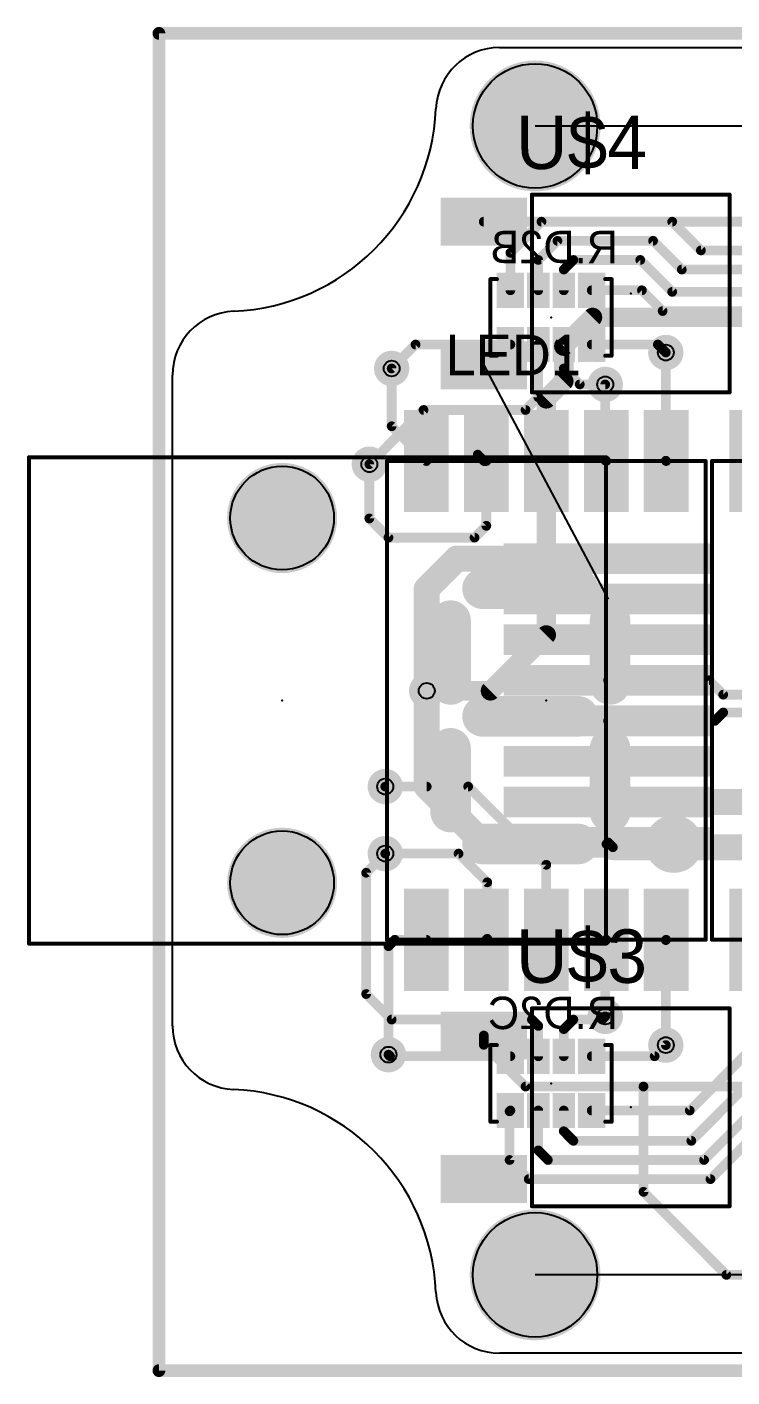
# Model space of a CAD drawing. Extents: x -32.4 to 32.4, y -21.2 to 21.1.
# Drawn here: x -32.44 to -10.32, y -21.2 to 21.1 of the extents above; entities that cross this region are included whole.
import ezdxf

# ---------------------------------------------------------------- set-up
doc = ezdxf.new("R2010")
doc.units = 0
for name, color, linetype in [('1', 22, 'CONTINUOUS'), ('16', 175, 'CONTINUOUS'), ('18', 82, 'CONTINUOUS'), ('19', 53, 'CONTINUOUS'), ('20', 7, 'CONTINUOUS'), ('21', 253, 'CONTINUOUS'), ('22', 253, 'CONTINUOUS'), ('23', 7, 'CONTINUOUS'), ('24', 7, 'CONTINUOUS'), ('25', 253, 'CONTINUOUS'), ('26', 253, 'CONTINUOUS'), ('29', 7, 'CONTINUOUS'), ('30', 253, 'CONTINUOUS'), ('31', 253, 'CONTINUOUS'), ('32', 253, 'CONTINUOUS'), ('40', 175, 'CONTINUOUS'), ('44', 253, 'CONTINUOUS'), ('51', 253, 'CONTINUOUS')]:
    doc.layers.add(name, color=color, linetype=linetype)

# ---------------------------------------------------------------- blocks, each defined once
blk = doc.blocks.new('RECT')
blk.add_solid([(-0.5, -0.5), (0.5, -0.5), (-0.5, 0.5), (0.5, 0.5)])
blk = doc.blocks.new('ROUNDV')
at = {"const_width": 0.5}
blk.add_lwpolyline([(0, -0.25, 1), (0, 0.25, 1), (0, -0.25)], format="xyb", dxfattribs=at)

msp = doc.modelspace()

# ---------------------------------------------------------------- linework, layer by layer
at = {"layer": '1'}
for points, const_width in [([(-28.3, 20.9), (28.7, 20.9)], 0.4), ([(-28.3, -21), (-28.3, 20.9)], 0.4), ([(-18.11, 15), (-8.89, 15)], 0.3048), ([(-14.7, 12), (-15.6, 11.1)], 0.6096), ([(-6.6, 12), (-14.7, 12)], 0.6096), ([(-15.6, 11.1), (-15.6, 10)], 0.6096), ([(-12.4, 10.9), (-12.4, 7.51)], 0.3048), ([(-21, 10.4), (-21, 8.59)], 0.3048), ([(-15.6, 10), (-16.15, 9.45)], 0.6096), ([(-16.15, 7.5), (-16.15, 9.45)], 0.6096), ([(-14.3, 9.9), (-14.3, 7.53)], 0.3048), ([(-21, 8.59), (-19.91, 7.5)], 0.3048), ([(-18.1, 7.5), (-18.3, 7.7)], 0.3048), ([(-18.03, 7.5), (-18.1, 7.5)], 0.3048), ([(-18.03, 7.5), (-18.03, 5.47)], 0.3048), ([(-16.15, 7.5), (-16.15, 2.05)], 0.6096), ([(-14.3, 7.53), (-14.27, 7.5)], 0.3048), ([(-12.4, 7.51), (-12.39, 7.5)], 0.3048), ([(-21.7, 7.4), (-21.7, 5.7)], 0.3048), ([(-21.7, 5.7), (-21.1, 5.1)], 0.3048), ([(-18.4, 5.1), (-18.03, 5.47)], 0.3048), ([(-21.1, 5.1), (-18.4, 5.1)], 0.3048), ([(-16.15, 2.05), (-17.9, 0.3)], 0.6096), ([(-17.9, 0.3), (-19.9, 0.3)], 0.6096), ([(-18.6, -2.7), (-21.2, -2.7)], 0.3048), ([(-16.15, -5.15), (-18.6, -2.7)], 0.3048), ([(-21.2, -4.8), (-18.9, -4.8)], 0.3048), ([(-18.9, -4.8), (-18, -5.7)], 0.3048), ([(-16.15, -7.5), (-16.15, -5.15)], 0.3048), ([(-18, -5.7), (-18, -7.47)], 0.3048), ([(-21.1, -7.7), (-20.9, -7.5)], 0.3048), ([(-21.1, -11.1), (-21.1, -7.7)], 0.3048), ([(-20.9, -7.5), (-19.91, -7.5)], 0.3048), ([(-18, -7.47), (-18.03, -7.5)], 0.3048), ([(-14.3, -7.53), (-14.27, -7.5)], 0.3048), ([(-14.3, -9.9), (-14.3, -7.53)], 0.3048), ([(-12.4, -7.51), (-12.39, -7.5)], 0.3048), ([(-12.4, -10.8), (-12.4, -7.51)], 0.3048), ([(-18.11, -10.5), (-18.11, -10.79)], 0.3048), ([(-18.11, -10.79), (-16.8, -12.1)], 0.3048), ([(-16.8, -12.1), (-13.1, -12.1)], 0.3048), ([(-13.1, -12.1), (-9.5, -12.1)], 0.3048), ([(-13.1, -15.4), (-13.1, -12.1)], 0.3048), ([(-10.5, -18), (-13.1, -15.4)], 0.3048), ([(12.1, -18), (-10.5, -18)], 0.3048), ([(28.7, -21), (-28.3, -21)], 0.4)]:
    msp.add_lwpolyline(points, dxfattribs=dict(at, const_width=const_width))
for points, const_width in [([(-28.3, 21, 1), (-28.3, 20.8)], 0.2), ([(-28.2, 20.9, 1), (-28.4, 20.9)], 0.2), ([(-18.11, 15.0762, 1), (-18.11, 14.9238)], 0.1524), ([(-14.7, 12.1524, 1), (-14.7, 11.8476)], 0.3048), ([(-14.5922, 11.8922, 1), (-14.8078, 12.1078)], 0.3048), ([(-15.7078, 11.2078, 1), (-15.4922, 10.9922)], 0.3048), ([(-15.4476, 11.1, 1), (-15.7524, 11.1)], 0.3048), ([(-12.3238, 10.9, 1), (-12.4762, 10.9)], 0.1524), ([(-20.9238, 10.4, 1), (-21.0762, 10.4)], 0.1524), ([(-15.7524, 10, 1), (-15.4476, 10)], 0.3048), ([(-15.4922, 9.8922, 1), (-15.7078, 10.1078)], 0.3048), ([(-15.9976, 9.45, 1), (-16.3024, 9.45)], 0.3048), ([(-14.2238, 9.9, 1), (-14.3762, 9.9)], 0.1524), ([(-16.2578, 9.5578, 1), (-16.0422, 9.3422)], 0.3048), ([(-20.9461, 8.6439, 1), (-21.0539, 8.5361)], 0.1524), ([(-21.0762, 8.59, 1), (-20.9238, 8.59)], 0.1524), ([(-19.9639, 7.4461, 1), (-19.8561, 7.5539)], 0.1524), ([(-18.2461, 7.7539, 1), (-18.3539, 7.6461)], 0.1524), ([(-18.1, 7.5762, 1), (-18.1, 7.4238)], 0.1524), ([(-18.1539, 7.4461, 1), (-18.0461, 7.5539)], 0.1524), ([(-17.9538, 7.5, 1), (-18.1062, 7.5)], 0.1524), ([(-18.03, 7.4238, 1), (-18.03, 7.5762)], 0.1524), ([(-15.9976, 7.5, 1), (-16.3024, 7.5)], 0.3048), ([(-16.3024, 7.5, 1), (-15.9976, 7.5)], 0.3048), ([(-14.2461, 7.5839, 1), (-14.3539, 7.4761)], 0.1524), ([(-14.3239, 7.4461, 1), (-14.2161, 7.5539)], 0.1524), ([(-12.3461, 7.5639, 1), (-12.4539, 7.4561)], 0.1524), ([(-12.4439, 7.4461, 1), (-12.3361, 7.5539)], 0.1524), ([(-21.6238, 7.4, 1), (-21.7762, 7.4)], 0.1524), ([(-14.3762, 7.53, 1), (-14.2238, 7.53)], 0.1524), ([(-12.4762, 7.51, 1), (-12.3238, 7.51)], 0.1524), ([(-21.6461, 5.7539, 1), (-21.7539, 5.6461)], 0.1524), ([(-21.7762, 5.7, 1), (-21.6238, 5.7)], 0.1524), ([(-18.1062, 5.47, 1), (-17.9538, 5.47)], 0.1524), ([(-17.9761, 5.4161, 1), (-18.0839, 5.5239)], 0.1524), ([(-21.1, 5.1762, 1), (-21.1, 5.0238)], 0.1524), ([(-21.1539, 5.0461, 1), (-21.0461, 5.1539)], 0.1524), ([(-18.4539, 5.1539, 1), (-18.3461, 5.0461)], 0.1524), ([(-18.4, 5.0238, 1), (-18.4, 5.1762)], 0.1524), ([(-16.3024, 2.05, 1), (-15.9976, 2.05)], 0.3048), ([(-16.0422, 1.9422, 1), (-16.2578, 2.1578)], 0.3048), ([(-19.9, 0.4524, 1), (-19.9, 0.1476)], 0.3048), ([(-18.0078, 0.4078, 1), (-17.7922, 0.1922)], 0.3048), ([(-17.9, 0.1476, 1), (-17.9, 0.4524)], 0.3048), ([(-21.2, -2.6238, 1), (-21.2, -2.7762)], 0.1524), ([(-18.5461, -2.6461, 1), (-18.6539, -2.7539)], 0.1524), ([(-18.6, -2.7762, 1), (-18.6, -2.6238)], 0.1524), ([(-21.2, -4.7238, 1), (-21.2, -4.8762)], 0.1524), ([(-18.8461, -4.7461, 1), (-18.9539, -4.8539)], 0.1524), ([(-18.9, -4.8762, 1), (-18.9, -4.7238)], 0.1524), ([(-16.0738, -5.15, 1), (-16.2262, -5.15)], 0.1524), ([(-16.2039, -5.2039, 1), (-16.0961, -5.0961)], 0.1524), ([(-17.9238, -5.7, 1), (-18.0762, -5.7)], 0.1524), ([(-18.0539, -5.7539, 1), (-17.9461, -5.6461)], 0.1524), ([(-21.0238, -7.7, 1), (-21.1762, -7.7)], 0.1524), ([(-21.1539, -7.6461, 1), (-21.0461, -7.7539)], 0.1524), ([(-20.9, -7.4238, 1), (-20.9, -7.5762)], 0.1524), ([(-20.8461, -7.5539, 1), (-20.9539, -7.4461)], 0.1524), ([(-19.91, -7.5762, 1), (-19.91, -7.4238)], 0.1524), ([(-18.0839, -7.4461, 1), (-17.9761, -7.5539)], 0.1524), ([(-18.0762, -7.47, 1), (-17.9238, -7.47)], 0.1524), ([(-17.9461, -7.5239, 1), (-18.0539, -7.4161)], 0.1524), ([(-16.2262, -7.5, 1), (-16.0738, -7.5)], 0.1524), ([(-14.2238, -7.53, 1), (-14.3762, -7.53)], 0.1524), ([(-14.3539, -7.4761, 1), (-14.2461, -7.5839)], 0.1524), ([(-14.2161, -7.5539, 1), (-14.3239, -7.4461)], 0.1524), ([(-12.3238, -7.51, 1), (-12.4762, -7.51)], 0.1524), ([(-12.4539, -7.4561, 1), (-12.3461, -7.5639)], 0.1524), ([(-12.3361, -7.5539, 1), (-12.4439, -7.4461)], 0.1524), ([(-14.3762, -9.9, 1), (-14.2238, -9.9)], 0.1524), ([(-18.0338, -10.5, 1), (-18.1862, -10.5)], 0.1524), ([(-18.0561, -10.7361, 1), (-18.1639, -10.8439)], 0.1524), ([(-18.1862, -10.79, 1), (-18.0338, -10.79)], 0.1524), ([(-12.4762, -10.8, 1), (-12.3238, -10.8)], 0.1524), ([(-21.1762, -11.1, 1), (-21.0238, -11.1)], 0.1524), ([(-16.8, -12.0238, 1), (-16.8, -12.1762)], 0.1524), ([(-16.8539, -12.1539, 1), (-16.7461, -12.0461)], 0.1524), ([(-13.1, -12.0238, 1), (-13.1, -12.1762)], 0.1524), ([(-13.0238, -12.1, 1), (-13.1762, -12.1)], 0.1524), ([(-13.1, -12.1762, 1), (-13.1, -12.0238)], 0.1524), ([(-13.0461, -15.3461, 1), (-13.1539, -15.4539)], 0.1524), ([(-13.1762, -15.4, 1), (-13.0238, -15.4)], 0.1524), ([(-10.5, -17.9238, 1), (-10.5, -18.0762)], 0.1524), ([(-10.5539, -18.0539, 1), (-10.4461, -17.9461)], 0.1524), ([(-28.3, -20.9, 1), (-28.3, -21.1)], 0.2), ([(-28.4, -21, 1), (-28.2, -21)], 0.2)]:
    msp.add_lwpolyline(points, format="xyb", dxfattribs=dict(at, const_width=const_width))
at = {"layer": '16'}
for points, const_width in [([(-28.3, 20.9), (28.5, 20.9)], 0.4), ([(-28.3, -21), (-28.3, 20.9)], 0.4), ([(-17.275, 14.025), (-16.3, 15)], 0.3048), ([(-16.3, 15), (-12.2, 15)], 0.3048), ([(-12.2, 15), (-11.3, 14.1)], 0.3048), ([(-16.4, 13.8), (-15.8, 14.4)], 0.3048), ([(-15.8, 14.4), (-12.8, 14.4)], 0.3048), ([(-12.8, 14.4), (-11.9, 13.5)], 0.3048), ([(-17.275, 12.85), (-17.275, 14.025)], 0.3048), ([(-11.3, 14.1), (-0.5, 14.1)], 0.3048), ([(-16.4, 12.85), (-16.4, 13.8)], 0.3048), ([(-15.6, 13.5), (-15.3, 13.8)], 0.3048), ([(-15.6, 12.85), (-15.6, 13.5)], 0.3048), ([(-15.3, 13.8), (-13.2, 13.8)], 0.3048), ([(-13.2, 13.8), (-12.2, 12.8)], 0.3048), ([(-11.9, 13.5), (-0.8, 13.5)], 0.3048), ([(-14.725, 12.85), (-13.15, 12.85)], 0.3048), ([(-13.15, 12.85), (-12.5, 12.2)], 0.3048), ([(-12.2, 12.8), (-0.9, 12.8)], 0.3048), ([(-1.1, 12.2), (-12.5, 12.2)], 0.3048), ([(-20.25, 11.15), (-21, 10.4)], 0.3048), ([(-17.275, 11.15), (-20.25, 11.15)], 0.3048), ([(-16.4, 11.15), (-16.4, 9.5)], 0.3048), ([(-15.6, 11.15), (-15.6, 10.4)], 0.3048), ([(-14.725, 11.15), (-12.65, 11.15)], 0.3048), ([(-12.65, 11.15), (-12.4, 10.9)], 0.3048), ([(-15.6, 10.4), (-15.1, 9.9)], 0.3048), ([(-15.1, 9.9), (-14.3, 9.9)], 0.3048), ([(-16.4, 9.5), (-16.8, 9.1)], 0.3048), ([(-20, 9.1), (-21.7, 7.4)], 0.3048), ([(-16.8, 9.1), (-20, 9.1)], 0.3048), ([(-18.955, 4.445), (-19.9, 3.5)], 0.8128), ([(-14.21, 4.445), (-18.955, 4.445)], 0.8128), ([(-19.9, 3.5), (-19.9, 0.3)], 0.8128), ([(-19.9, 0.3), (-19.9, -2.7)], 0.8128), ([(-14.21, 0.63), (-11.0506, 0.63)], 0.3048), ([(-11.0506, 0.63), (-10.6, 0.1794)], 0.3048), ([(-10.6, 0.1794), (-8.9157, 0.1794)], 0.3048), ([(-10.8606, -0.64), (-10.6, -0.3794)], 0.3048), ([(-10.6, -0.3794), (-8.6843, -0.3794)], 0.3048), ([(-14.21, -0.64), (-10.8606, -0.64)], 0.3048), ([(-19.9, -2.7), (-18.1, -4.5)], 0.8128), ([(-21.2, -2.7), (-19.9, -2.7)], 0.3048), ([(-14.21, -3.18), (-9.48, -3.18)], 0.8128), ([(-18.1, -4.5), (-14.26, -4.5)], 0.8128), ([(-8.1, -4.6), (-14.06, -4.6)], 0.8128), ([(-21.8, -5.4), (-21.2, -4.8)], 0.3048), ([(-14.26, -4.5), (-14.21, -4.45)], 0.3048), ([(-14.06, -4.6), (-14.21, -4.45)], 0.3048), ([(-21.8, -9.2), (-21.8, -5.4)], 0.3048), ([(-21, -10), (-21.8, -9.2)], 0.3048), ([(-16.6, -10), (-21, -10)], 0.3048), ([(-16.4, -10.2), (-16.6, -10)], 0.3048), ([(-16.4, -11.15), (-16.4, -10.2)], 0.3048), ([(-15.6, -10.3), (-15.3, -10)], 0.3048), ([(-15.6, -11.15), (-15.6, -10.3)], 0.3048), ([(-15.3, -10), (-14.4, -10)], 0.3048), ([(-14.4, -10), (-14.3, -9.9)], 0.3048), ([(-11.65, -12.85), (-9.2, -10.4)], 0.3048), ([(-21.05, -11.15), (-21.1, -11.1)], 0.3048), ([(-17.275, -11.15), (-21.05, -11.15)], 0.3048), ([(-14.725, -11.15), (-12.75, -11.15)], 0.3048), ([(-12.75, -11.15), (-12.4, -10.8)], 0.3048), ([(-8.8, -11), (-11.6, -13.8)], 0.3048), ([(-11.2, -14.4), (-8.4, -11.6)], 0.3048), ([(-8.2, -12.2), (-11, -15)], 0.3048), ([(-17.3, -12.875), (-17.275, -12.85)], 0.3048), ([(-17.3, -14.4), (-17.3, -12.875)], 0.3048), ([(-16.4, -12.85), (-16.4, -14.1)], 0.3048), ([(-15.6, -13.5), (-15.6, -12.85)], 0.3048), ([(-14.725, -12.85), (-11.65, -12.85)], 0.3048), ([(-15.3, -13.8), (-15.6, -13.5)], 0.3048), ([(-16.4, -14.1), (-16.1, -14.4)], 0.3048), ([(-11.6, -13.8), (-15.3, -13.8)], 0.3048), ([(-16.7, -15), (-17.3, -14.4)], 0.3048), ([(-16.1, -14.4), (-11.2, -14.4)], 0.3048), ([(-11, -15), (-16.7, -15)], 0.3048), ([(28.5, -21), (-28.3, -21)], 0.4)]:
    msp.add_lwpolyline(points, dxfattribs=dict(at, const_width=const_width))
for points, const_width in [([(-28.3, 21, 1), (-28.3, 20.8)], 0.2), ([(-28.2, 20.9, 1), (-28.4, 20.9)], 0.2), ([(-16.3, 15.0762, 1), (-16.3, 14.9238)], 0.1524), ([(-16.2461, 14.9461, 1), (-16.3539, 15.0539)], 0.1524), ([(-12.1461, 15.0539, 1), (-12.2539, 14.9461)], 0.1524), ([(-12.2, 14.9238, 1), (-12.2, 15.0762)], 0.1524), ([(-15.8, 14.4762, 1), (-15.8, 14.3238)], 0.1524), ([(-15.7461, 14.3461, 1), (-15.8539, 14.4539)], 0.1524), ([(-12.7461, 14.4539, 1), (-12.8539, 14.3461)], 0.1524), ([(-12.8, 14.3238, 1), (-12.8, 14.4762)], 0.1524), ([(-17.1988, 14.025, 1), (-17.3512, 14.025)], 0.1524), ([(-17.3289, 14.0789, 1), (-17.2211, 13.9711)], 0.1524), ([(-11.3, 14.1762, 1), (-11.3, 14.0238)], 0.1524), ([(-11.3539, 14.0461, 1), (-11.2461, 14.1539)], 0.1524), ([(-16.3238, 13.8, 1), (-16.4762, 13.8)], 0.1524), ([(-16.4539, 13.8539, 1), (-16.3461, 13.7461)], 0.1524), ([(-15.5238, 13.5, 1), (-15.6762, 13.5)], 0.1524), ([(-15.6539, 13.5539, 1), (-15.5461, 13.4461)], 0.1524), ([(-15.3, 13.8762, 1), (-15.3, 13.7238)], 0.1524), ([(-15.2461, 13.7461, 1), (-15.3539, 13.8539)], 0.1524), ([(-13.1461, 13.8539, 1), (-13.2539, 13.7461)], 0.1524), ([(-13.2, 13.7238, 1), (-13.2, 13.8762)], 0.1524), ([(-11.9, 13.5762, 1), (-11.9, 13.4238)], 0.1524), ([(-11.9539, 13.4461, 1), (-11.8461, 13.5539)], 0.1524), ([(-17.3512, 12.85, 1), (-17.1988, 12.85)], 0.1524), ([(-16.4762, 12.85, 1), (-16.3238, 12.85)], 0.1524), ([(-15.6762, 12.85, 1), (-15.5238, 12.85)], 0.1524), ([(-14.725, 12.9262, 1), (-14.725, 12.7738)], 0.1524), ([(-13.0961, 12.9039, 1), (-13.2039, 12.7961)], 0.1524), ([(-13.15, 12.7738, 1), (-13.15, 12.9262)], 0.1524), ([(-12.2, 12.8762, 1), (-12.2, 12.7238)], 0.1524), ([(-12.2539, 12.7461, 1), (-12.1461, 12.8539)], 0.1524), ([(-12.5, 12.2762, 1), (-12.5, 12.1238)], 0.1524), ([(-12.5539, 12.1461, 1), (-12.4461, 12.2539)], 0.1524), ([(-20.25, 11.2262, 1), (-20.25, 11.0738)], 0.1524), ([(-20.1961, 11.0961, 1), (-20.3039, 11.2039)], 0.1524), ([(-17.275, 11.0738, 1), (-17.275, 11.2262)], 0.1524), ([(-16.3238, 11.15, 1), (-16.4762, 11.15)], 0.1524), ([(-15.5238, 11.15, 1), (-15.6762, 11.15)], 0.1524), ([(-14.725, 11.2262, 1), (-14.725, 11.0738)], 0.1524), ([(-12.5961, 11.2039, 1), (-12.7039, 11.0961)], 0.1524), ([(-12.65, 11.0738, 1), (-12.65, 11.2262)], 0.1524), ([(-12.4539, 10.8461, 1), (-12.3461, 10.9539)], 0.1524), ([(-21.0539, 10.4539, 1), (-20.9461, 10.3461)], 0.1524), ([(-15.5461, 10.4539, 1), (-15.6539, 10.3461)], 0.1524), ([(-15.6762, 10.4, 1), (-15.5238, 10.4)], 0.1524), ([(-15.1, 9.9762, 1), (-15.1, 9.8238)], 0.1524), ([(-15.1539, 9.8461, 1), (-15.0461, 9.9539)], 0.1524), ([(-14.3, 9.8238, 1), (-14.3, 9.9762)], 0.1524), ([(-16.4762, 9.5, 1), (-16.3238, 9.5)], 0.1524), ([(-16.3461, 9.4461, 1), (-16.4539, 9.5539)], 0.1524), ([(-20, 9.1762, 1), (-20, 9.0238)], 0.1524), ([(-19.9461, 9.0461, 1), (-20.0539, 9.1539)], 0.1524), ([(-16.8539, 9.1539, 1), (-16.7461, 9.0461)], 0.1524), ([(-16.8, 9.0238, 1), (-16.8, 9.1762)], 0.1524), ([(-21.7539, 7.4539, 1), (-21.6461, 7.3461)], 0.1524), ([(-18.955, 4.6482, 1), (-18.955, 4.2418)], 0.4064), ([(-18.8113, 4.3013, 1), (-19.0987, 4.5887)], 0.4064), ([(-14.21, 4.2418, 1), (-14.21, 4.6482)], 0.4064), ([(-19.6968, 3.5, 1), (-20.1032, 3.5)], 0.4064), ([(-20.0437, 3.6437, 1), (-19.7563, 3.3563)], 0.4064), ([(-19.6968, 0.3, 1), (-20.1032, 0.3)], 0.4064), ([(-20.1032, 0.3, 1), (-19.6968, 0.3)], 0.4064), ([(-14.21, 0.7062, 1), (-14.21, 0.5538)], 0.1524), ([(-10.9967, 0.6839, 1), (-11.1045, 0.5761)], 0.1524), ([(-11.0506, 0.5538, 1), (-11.0506, 0.7062)], 0.1524), ([(-10.6, 0.2556, 1), (-10.6, 0.1032)], 0.1524), ([(-10.6539, 0.1255, 1), (-10.5461, 0.2333)], 0.1524), ([(-10.6, -0.3032, 1), (-10.6, -0.4556)], 0.1524), ([(-10.5461, -0.4333, 1), (-10.6539, -0.3255)], 0.1524), ([(-14.21, -0.5638, 1), (-14.21, -0.7162)], 0.1524), ([(-10.9145, -0.5861, 1), (-10.8067, -0.6939)], 0.1524), ([(-10.8606, -0.7162, 1), (-10.8606, -0.5638)], 0.1524), ([(-19.7563, -2.5563, 1), (-20.0437, -2.8437)], 0.4064), ([(-20.1032, -2.7, 1), (-19.6968, -2.7)], 0.4064), ([(-21.2, -2.6238, 1), (-21.2, -2.7762)], 0.1524), ([(-19.9, -2.7762, 1), (-19.9, -2.6238)], 0.1524), ([(-14.21, -2.9768, 1), (-14.21, -3.3832)], 0.4064), ([(-18.1, -4.2968, 1), (-18.1, -4.7032)], 0.4064), ([(-18.2437, -4.6437, 1), (-17.9563, -4.3563)], 0.4064), ([(-14.06, -4.3968, 1), (-14.06, -4.8032)], 0.4064), ([(-14.26, -4.7032, 1), (-14.26, -4.2968)], 0.4064), ([(-21.1461, -4.8539, 1), (-21.2539, -4.7461)], 0.1524), ([(-14.3139, -4.4461, 1), (-14.2061, -4.5539)], 0.1524), ([(-14.1561, -4.3961, 1), (-14.2639, -4.5039)], 0.1524), ([(-14.1561, -4.5039, 1), (-14.2639, -4.3961)], 0.1524), ([(-14.1139, -4.6539, 1), (-14.0061, -4.5461)], 0.1524), ([(-21.7238, -5.4, 1), (-21.8762, -5.4)], 0.1524), ([(-21.8539, -5.3461, 1), (-21.7461, -5.4539)], 0.1524), ([(-21.7461, -9.1461, 1), (-21.8539, -9.2539)], 0.1524), ([(-21.8762, -9.2, 1), (-21.7238, -9.2)], 0.1524), ([(-21, -9.9238, 1), (-21, -10.0762)], 0.1524), ([(-21.0539, -10.0539, 1), (-20.9461, -9.9461)], 0.1524), ([(-16.5461, -9.9461, 1), (-16.6539, -10.0539)], 0.1524), ([(-16.6, -10.0762, 1), (-16.6, -9.9238)], 0.1524), ([(-16.3238, -10.2, 1), (-16.4762, -10.2)], 0.1524), ([(-16.4539, -10.2539, 1), (-16.3461, -10.1461)], 0.1524), ([(-15.5238, -10.3, 1), (-15.6762, -10.3)], 0.1524), ([(-15.3, -9.9238, 1), (-15.3, -10.0762)], 0.1524), ([(-15.2461, -10.0539, 1), (-15.3539, -9.9461)], 0.1524), ([(-14.4539, -9.9461, 1), (-14.3461, -10.0539)], 0.1524), ([(-14.4, -10.0762, 1), (-14.4, -9.9238)], 0.1524), ([(-14.2461, -9.9539, 1), (-14.3539, -9.8461)], 0.1524), ([(-15.6539, -10.2461, 1), (-15.5461, -10.3539)], 0.1524), ([(-21.0461, -11.0461, 1), (-21.1539, -11.1539)], 0.1524), ([(-21.05, -11.0738, 1), (-21.05, -11.2262)], 0.1524), ([(-17.275, -11.2262, 1), (-17.275, -11.0738)], 0.1524), ([(-14.725, -11.0738, 1), (-14.725, -11.2262)], 0.1524), ([(-12.75, -11.2262, 1), (-12.75, -11.0738)], 0.1524), ([(-12.3461, -10.8539, 1), (-12.4539, -10.7461)], 0.1524), ([(-21.1039, -11.2039, 1), (-20.9961, -11.0961)], 0.1524), ([(-16.4762, -11.15, 1), (-16.3238, -11.15)], 0.1524), ([(-15.6762, -11.15, 1), (-15.5238, -11.15)], 0.1524), ([(-12.8039, -11.0961, 1), (-12.6961, -11.2039)], 0.1524), ([(-17.2238, -12.875, 1), (-17.3762, -12.875)], 0.1524), ([(-17.3539, -12.8211, 1), (-17.2461, -12.9289)], 0.1524), ([(-17.2211, -12.9039, 1), (-17.3289, -12.7961)], 0.1524), ([(-16.3238, -12.85, 1), (-16.4762, -12.85)], 0.1524), ([(-15.5238, -12.85, 1), (-15.6762, -12.85)], 0.1524), ([(-14.725, -12.7738, 1), (-14.725, -12.9262)], 0.1524), ([(-11.7039, -12.7961, 1), (-11.5961, -12.9039)], 0.1524), ([(-11.65, -12.9262, 1), (-11.65, -12.7738)], 0.1524), ([(-15.5461, -13.4461, 1), (-15.6539, -13.5539)], 0.1524), ([(-15.6762, -13.5, 1), (-15.5238, -13.5)], 0.1524), ([(-16.3461, -14.0461, 1), (-16.4539, -14.1539)], 0.1524), ([(-15.3, -13.7238, 1), (-15.3, -13.8762)], 0.1524), ([(-15.3539, -13.8539, 1), (-15.2461, -13.7461)], 0.1524), ([(-11.6539, -13.7461, 1), (-11.5461, -13.8539)], 0.1524), ([(-11.6, -13.8762, 1), (-11.6, -13.7238)], 0.1524), ([(-17.2461, -14.3461, 1), (-17.3539, -14.4539)], 0.1524), ([(-17.3762, -14.4, 1), (-17.2238, -14.4)], 0.1524), ([(-16.4762, -14.1, 1), (-16.3238, -14.1)], 0.1524), ([(-16.1, -14.3238, 1), (-16.1, -14.4762)], 0.1524), ([(-16.1539, -14.4539, 1), (-16.0461, -14.3461)], 0.1524), ([(-11.2539, -14.3461, 1), (-11.1461, -14.4539)], 0.1524), ([(-11.2, -14.4762, 1), (-11.2, -14.3238)], 0.1524), ([(-16.7, -14.9238, 1), (-16.7, -15.0762)], 0.1524), ([(-16.7539, -15.0539, 1), (-16.6461, -14.9461)], 0.1524), ([(-11.0539, -14.9461, 1), (-10.9461, -15.0539)], 0.1524), ([(-11, -15.0762, 1), (-11, -14.9238)], 0.1524), ([(-28.3, -20.9, 1), (-28.3, -21.1)], 0.2), ([(-28.4, -21, 1), (-28.2, -21)], 0.2)]:
    msp.add_lwpolyline(points, format="xyb", dxfattribs=dict(at, const_width=const_width))
at = {"layer": '19'}
for p, q in [((-16.5, 18), (16.5, 18)), ((-18.11, 10.5), (-14.21, 3.175)), ((16.5, -18), (-16.5, -18))]:
    msp.add_line(p, q, dxfattribs=at)
at = {"layer": '20'}
for p, q in [((-17.6127, 20.455), (17.6127, 20.455)), ((-27.875, -10.1927), (-27.875, 10.1927)), ((17.6127, -20.455), (-17.6127, -20.455))]:
    msp.add_line(p, q, dxfattribs=at)
for centre, radius in [((-16.5, 18), 1.95), ((-24.435, 5.715), 1.625), ((-24.435, -5.715), 1.625), ((-16.5, -18), 1.95)]:
    msp.add_circle(centre, radius, dxfattribs=at)
for centre, radius, start, end in [((-17.6127, 18.455), 2, 90, 177.5774), ((-26.24, 18.82), 6.635, 272.4226, 357.5774), ((-25.875, 10.1927), 2, 92.4226, 180), ((-25.875, -10.1927), 2, 180, 267.5774), ((-26.24, -18.82), 6.635, 2.4226, 87.5774), ((-17.6127, -18.455), 2, 182.4226, 270)]:
    msp.add_arc(centre, radius, start, end, dxfattribs=at)
at = {"layer": '21', "const_width": 0.127}
for points in [[(-16.6, 15.85), (-10.4, 15.85)], [(-16.6, 9.65), (-16.6, 15.85)], [(-10.4, 15.85), (-10.4, 9.65)], [(-10.4, 9.65), (-16.6, 9.65)], [(-21.15, 7.5), (-11.15, 7.5)], [(-21.15, -7.5), (-21.15, 7.5)], [(-11.15, 7.5), (-11.15, -7.5)], [(-10.95, 7.5), (-0.95, 7.5)], [(-10.95, -7.5), (-10.95, 7.5)], [(-11.15, -7.5), (-21.15, -7.5)], [(-0.95, -7.5), (-10.95, -7.5)], [(-16.6, -9.65), (-10.4, -9.65)], [(-16.6, -15.85), (-16.6, -9.65)], [(-10.4, -9.65), (-10.4, -15.85)], [(-10.4, -15.85), (-16.6, -15.85)]]:
    msp.add_lwpolyline(points, dxfattribs=at)
at = {"layer": '21', "const_width": 0.0635}
for points in [[(-16.6, 15.8818, 1), (-16.6, 15.8183)], [(-16.5683, 15.85, 1), (-16.6318, 15.85)], [(-10.3682, 15.85, 1), (-10.4318, 15.85)], [(-10.4, 15.8183, 1), (-10.4, 15.8818)], [(-16.6, 9.6818, 1), (-16.6, 9.6182)], [(-16.6318, 9.65, 1), (-16.5683, 9.65)], [(-10.4318, 9.65, 1), (-10.3682, 9.65)], [(-10.4, 9.6182, 1), (-10.4, 9.6818)], [(-21.1183, 7.5, 1), (-21.1818, 7.5)], [(-21.15, 7.5317, 1), (-21.15, 7.4683)], [(-11.1182, 7.5, 1), (-11.1818, 7.5)], [(-11.15, 7.4683, 1), (-11.15, 7.5317)], [(-10.9183, 7.5, 1), (-10.9818, 7.5)], [(-10.95, 7.5317, 1), (-10.95, 7.4683)], [(-21.1818, -7.5, 1), (-21.1183, -7.5)], [(-21.15, -7.4683, 1), (-21.15, -7.5317)], [(-11.1818, -7.5, 1), (-11.1182, -7.5)], [(-11.15, -7.5317, 1), (-11.15, -7.4683)], [(-10.9818, -7.5, 1), (-10.9183, -7.5)], [(-10.95, -7.4683, 1), (-10.95, -7.5317)], [(-16.6, -9.6182, 1), (-16.6, -9.6818)], [(-16.5683, -9.65, 1), (-16.6318, -9.65)], [(-10.3682, -9.65, 1), (-10.4318, -9.65)], [(-10.4, -9.6818, 1), (-10.4, -9.6182)], [(-16.6, -15.8183, 1), (-16.6, -15.8818)], [(-16.6318, -15.85, 1), (-16.5683, -15.85)], [(-10.4318, -15.85, 1), (-10.3682, -15.85)], [(-10.4, -15.8818, 1), (-10.4, -15.8183)]]:
    msp.add_lwpolyline(points, format="xyb", dxfattribs=at)
at = {"layer": '22', "const_width": 0.0635}
for points in [[(-17.9, 13.2318, 1), (-17.9, 13.1683)], [(-17.8683, 13.2, 1), (-17.9318, 13.2)], [(-17.7, 13.1683, 1), (-17.7, 13.2318)], [(-14.3, 13.2318, 1), (-14.3, 13.1683)], [(-14.0683, 13.2, 1), (-14.1318, 13.2)], [(-14.1, 13.1683, 1), (-14.1, 13.2318)], [(-17.9, 10.8318, 1), (-17.9, 10.7683)], [(-17.9318, 10.8, 1), (-17.8683, 10.8)], [(-17.7, 10.7683, 1), (-17.7, 10.8318)], [(-14.3, 10.8318, 1), (-14.3, 10.7683)], [(-14.1318, 10.8, 1), (-14.0683, 10.8)], [(-14.1, 10.7683, 1), (-14.1, 10.8318)], [(-32.3432, 7.62, 1), (-32.4068, 7.62)], [(-32.375, 7.6517, 1), (-32.375, 7.5883)], [(-14.2432, 7.62, 1), (-14.3068, 7.62)], [(-14.275, 7.5883, 1), (-14.275, 7.6517)], [(-32.375, -7.5883, 1), (-32.375, -7.6517)], [(-32.4068, -7.62, 1), (-32.3432, -7.62)], [(-14.3068, -7.62, 1), (-14.2432, -7.62)], [(-14.275, -7.6517, 1), (-14.275, -7.5883)], [(-17.9, -10.7683, 1), (-17.9, -10.8318)], [(-17.8683, -10.8, 1), (-17.9318, -10.8)], [(-17.7, -10.8318, 1), (-17.7, -10.7683)], [(-14.3, -10.7683, 1), (-14.3, -10.8318)], [(-14.0683, -10.8, 1), (-14.1318, -10.8)], [(-14.1, -10.8318, 1), (-14.1, -10.7683)], [(-17.9, -13.1683, 1), (-17.9, -13.2318)], [(-17.9318, -13.2, 1), (-17.8683, -13.2)], [(-17.7, -13.2318, 1), (-17.7, -13.1683)], [(-14.3, -13.1683, 1), (-14.3, -13.2318)], [(-14.1318, -13.2, 1), (-14.0683, -13.2)], [(-14.1, -13.2318, 1), (-14.1, -13.1683)]]:
    msp.add_lwpolyline(points, format="xyb", dxfattribs=at)
at = {"layer": '22', "const_width": 0.127}
for points in [[(-17.7, 13.2), (-17.9, 13.2)], [(-17.9, 13.2), (-17.9, 10.8)], [(-14.3, 13.2), (-14.1, 13.2)], [(-14.1, 13.2), (-14.1, 10.8)], [(-17.9, 10.8), (-17.7, 10.8)], [(-14.1, 10.8), (-14.3, 10.8)], [(-14.275, 7.62), (-32.375, 7.62)], [(-32.375, 7.62), (-32.375, -7.62)], [(-14.275, -7.62), (-14.275, 7.62)], [(-32.375, -7.62), (-14.275, -7.62)], [(-17.7, -10.8), (-17.9, -10.8)], [(-17.9, -10.8), (-17.9, -13.2)], [(-14.3, -10.8), (-14.1, -10.8)], [(-14.1, -10.8), (-14.1, -13.2)], [(-17.9, -13.2), (-17.7, -13.2)], [(-14.1, -13.2), (-14.3, -13.2)]]:
    msp.add_lwpolyline(points, dxfattribs=at)
at = {"layer": '23'}
for p in [(-13.5, 12.75), (-16.15, 0), (-13.5, -12.75)]:
    msp.add_point(p, dxfattribs=at)
at = {"layer": '24'}
for p in [(-16, 12), (-24.435, 0), (-16, -12)]:
    msp.add_point(p, dxfattribs=at)
at = {"layer": '29'}
for points, const_width in [([(-16.5, 16.9742, 1), (-16.5, 19.0258, 1), (-16.5, 16.9742)], 2.0516), ([(-24.435, 4.8517, 1), (-24.435, 6.5783, 1), (-24.435, 4.8517)], 1.7266), ([(-24.435, -6.5783, 1), (-24.435, -4.8517, 1), (-24.435, -6.5783)], 1.7266), ([(-16.5, -19.0258, 1), (-16.5, -16.9742, 1), (-16.5, -19.0258)], 2.0516)]:
    msp.add_lwpolyline(points, format="xyb", dxfattribs=dict(at, const_width=const_width))
at = {"layer": '30'}
for points, const_width in [([(-16.5, 16.9742, 1), (-16.5, 19.0258, 1), (-16.5, 16.9742)], 2.0516), ([(-24.435, 4.8517, 1), (-24.435, 6.5783, 1), (-24.435, 4.8517)], 1.7266), ([(-24.435, -6.5783, 1), (-24.435, -4.8517, 1), (-24.435, -6.5783)], 1.7266), ([(-16.5, -19.0258, 1), (-16.5, -16.9742, 1), (-16.5, -19.0258)], 2.0516)]:
    msp.add_lwpolyline(points, format="xyb", dxfattribs=dict(at, const_width=const_width))
at = {"layer": '40', "const_width": 0.127}
for points in [[(-14.275, 7.62), (-32.375, 7.62)], [(-32.375, 7.62), (-32.375, -7.62)], [(-14.275, -7.62), (-14.275, 7.62)], [(-32.375, -7.62), (-14.275, -7.62)]]:
    msp.add_lwpolyline(points, dxfattribs=at)
at = {"layer": '40', "const_width": 0.0635}
for points in [[(-32.3432, 7.62, 1), (-32.4068, 7.62)], [(-32.375, 7.6517, 1), (-32.375, 7.5883)], [(-14.2432, 7.62, 1), (-14.3068, 7.62)], [(-14.275, 7.5883, 1), (-14.275, 7.6517)], [(-32.375, -7.5883, 1), (-32.375, -7.6517)], [(-32.4068, -7.62, 1), (-32.3432, -7.62)], [(-14.3068, -7.62, 1), (-14.2432, -7.62)], [(-14.275, -7.6517, 1), (-14.275, -7.5883)]]:
    msp.add_lwpolyline(points, format="xyb", dxfattribs=at)
at = {"layer": '44'}
for centre in [(-12.4, 10.9), (-21, 10.4), (-14.3, 9.9), (-21.7, 7.4), (-19.9, 0.3), (-21.2, -2.7), (-21.2, -4.8), (-14.3, -9.9), (-12.4, -10.8), (-21.1, -11.1)]:
    msp.add_circle(centre, 0.25, dxfattribs=at)
at = {"layer": '51', "const_width": 1.27}
for points in [[(-18.15, 3.5), (-15.15, 3.5)], [(-19.15, 2.5), (-19.15, 0.5)], [(-14.15, 2.5), (-14.15, 0.5)], [(-18.15, -0.5), (-15.15, -0.5)], [(-19.15, -1.5), (-19.15, -3.5)], [(-14.15, -1.5), (-14.15, -3.5)], [(-18.15, -4.5), (-15.15, -4.5)]]:
    msp.add_lwpolyline(points, dxfattribs=at)
at = {"layer": '51'}
for points, const_width in [([(-18.15, 3.8175, 1), (-18.15, 3.1825)], 0.635), ([(-15.15, 3.1825, 1), (-15.15, 3.8175)], 0.635), ([(-18.8325, 2.5, 1), (-19.4675, 2.5)], 0.635), ([(-13.8325, 2.5, 1), (-14.4675, 2.5)], 0.635), ([(-19.4675, 0.5, 1), (-18.8325, 0.5)], 0.635), ([(-14.4675, 0.5, 1), (-13.8325, 0.5)], 0.635), ([(-18.15, -0.1825, 1), (-18.15, -0.8175)], 0.635), ([(-15.15, -0.8175, 1), (-15.15, -0.1825)], 0.635), ([(-18.8325, -1.5, 1), (-19.4675, -1.5)], 0.635), ([(-13.8325, -1.5, 1), (-14.4675, -1.5)], 0.635), ([(-19.4675, -3.5, 1), (-18.8325, -3.5)], 0.635), ([(-14.4675, -3.5, 1), (-13.8325, -3.5)], 0.635), ([(-12.15, -4.7687, 1), (-12.15, -4.2313, 1), (-12.15, -4.7687)], 1.27), ([(-18.15, -4.1825, 1), (-18.15, -4.8175)], 0.635), ([(-15.15, -4.8175, 1), (-15.15, -4.1825)], 0.635)]:
    msp.add_lwpolyline(points, format="xyb", dxfattribs=dict(at, const_width=const_width))

# ---------------------------------------------------------------- block references
at = {"layer": '1'}
for p, xscale, yscale in [((-18.11, 15), 2.5, 1.3), ((-18.11, 10.5), 2.5, 1.3), ((-19.91, 7.5), 1.2, 3), ((-18.03, 7.5), 1.2, 3), ((-16.15, 7.5), 1.2, 3), ((-14.27, 7.5), 1.2, 3), ((-12.39, 7.5), 1.2, 3), ((-19.91, -7.5), 1.2, 3), ((-18.03, -7.5), 1.2, 3), ((-16.15, -7.5), 1.2, 3), ((-14.27, -7.5), 1.2, 3), ((-12.39, -7.5), 1.2, 3), ((-18.11, -10.5), 2.5, 1.3), ((-18.11, -15), 2.5, 1.3)]:
    msp.add_blockref('RECT', p, dxfattribs=dict(at, xscale=xscale, yscale=yscale))
at = {"layer": '16', "yscale": 0.9, "rotation": 180}
for p, xscale in [((-17.275, 12.85), 0.65), ((-16.4, 12.85), 0.5), ((-15.6, 12.85), 0.5), ((-14.725, 12.85), 0.65), ((-17.275, 11.15), 0.65), ((-16.4, 11.15), 0.5), ((-15.6, 11.15), 0.5), ((-14.725, 11.15), 0.65), ((-17.275, -11.15), 0.65), ((-16.4, -11.15), 0.5), ((-15.6, -11.15), 0.5), ((-14.725, -11.15), 0.65), ((-17.275, -12.85), 0.65), ((-16.4, -12.85), 0.5), ((-15.6, -12.85), 0.5), ((-14.725, -12.85), 0.65)]:
    msp.add_blockref('RECT', p, dxfattribs=dict(at, xscale=xscale))
at = {"layer": '16', "xscale": 6.35, "yscale": 0.76}
for p in [(-14.21, 4.445), (-14.21, 3.175), (-14.21, 1.905), (-14.21, 0.63), (-14.21, -0.64), (-14.21, -1.91), (-14.21, -3.18), (-14.21, -4.45)]:
    msp.add_blockref('RECT', p, dxfattribs=at)
at = {"layer": '18', "xscale": 0.9064, "yscale": 0.9064}
for p in [(-12.4, 10.9), (-12.4, 10.9), (-21, 10.4), (-21, 10.4), (-14.3, 9.9), (-14.3, 9.9), (-21.7, 7.4), (-21.7, 7.4), (-19.9, 0.3), (-19.9, 0.3), (-21.2, -2.7), (-21.2, -2.7), (-21.2, -4.8), (-21.2, -4.8), (-14.3, -9.9), (-14.3, -9.9), (-12.4, -10.8), (-12.4, -10.8), (-21.1, -11.1), (-21.1, -11.1)]:
    msp.add_blockref('ROUNDV', p, dxfattribs=at)
at = {"layer": '29'}
for name, p, xscale, yscale in [('RECT', (-18.11, 15), 2.7032, 1.5032), ('ROUNDV', (-12.4, 10.9), 1.1096, 1.1096), ('RECT', (-18.11, 10.5), 2.7032, 1.5032), ('ROUNDV', (-21, 10.4), 1.1096, 1.1096), ('ROUNDV', (-14.3, 9.9), 1.1096, 1.1096), ('RECT', (-19.91, 7.5), 1.4032, 3.2032), ('RECT', (-18.03, 7.5), 1.4032, 3.2032), ('RECT', (-16.15, 7.5), 1.4032, 3.2032), ('RECT', (-14.27, 7.5), 1.4032, 3.2032), ('RECT', (-12.39, 7.5), 1.4032, 3.2032), ('RECT', (-9.71, 7.5), 1.4032, 3.2032), ('ROUNDV', (-21.7, 7.4), 1.1096, 1.1096), ('ROUNDV', (-19.9, 0.3), 1.1096, 1.1096), ('ROUNDV', (-21.2, -2.7), 1.1096, 1.1096), ('ROUNDV', (-21.2, -4.8), 1.1096, 1.1096), ('RECT', (-19.91, -7.5), 1.4032, 3.2032), ('RECT', (-18.03, -7.5), 1.4032, 3.2032), ('RECT', (-16.15, -7.5), 1.4032, 3.2032), ('RECT', (-14.27, -7.5), 1.4032, 3.2032), ('RECT', (-12.39, -7.5), 1.4032, 3.2032), ('RECT', (-9.71, -7.5), 1.4032, 3.2032), ('ROUNDV', (-14.3, -9.9), 1.1096, 1.1096), ('RECT', (-18.11, -10.5), 2.7032, 1.5032), ('ROUNDV', (-21.1, -11.1), 1.1096, 1.1096), ('ROUNDV', (-12.4, -10.8), 1.1096, 1.1096), ('RECT', (-18.11, -15), 2.7032, 1.5032)]:
    msp.add_blockref(name, p, dxfattribs=dict(at, xscale=xscale, yscale=yscale))
at = {"layer": '30', "yscale": 1.1032, "rotation": 180}
for p, xscale in [((-17.275, 12.85), 0.8532), ((-16.4, 12.85), 0.7032), ((-15.6, 12.85), 0.7032), ((-14.725, 12.85), 0.8532), ((-17.275, 11.15), 0.8532), ((-16.4, 11.15), 0.7032), ((-15.6, 11.15), 0.7032), ((-14.725, 11.15), 0.8532), ((-17.275, -11.15), 0.8532), ((-16.4, -11.15), 0.7032), ((-15.6, -11.15), 0.7032), ((-14.725, -11.15), 0.8532), ((-17.275, -12.85), 0.8532), ((-16.4, -12.85), 0.7032), ((-15.6, -12.85), 0.7032), ((-14.725, -12.85), 0.8532)]:
    msp.add_blockref('RECT', p, dxfattribs=dict(at, xscale=xscale))
at = {"layer": '30'}
for name, p, xscale, yscale in [('ROUNDV', (-12.4, 10.9), 1.1096, 1.1096), ('ROUNDV', (-21, 10.4), 1.1096, 1.1096), ('ROUNDV', (-14.3, 9.9), 1.1096, 1.1096), ('ROUNDV', (-21.7, 7.4), 1.1096, 1.1096), ('RECT', (-14.21, 4.445), 6.5532, 0.9632), ('RECT', (-14.21, 3.175), 6.5532, 0.9632), ('RECT', (-14.21, 1.905), 6.5532, 0.9632), ('ROUNDV', (-19.9, 0.3), 1.1096, 1.1096), ('RECT', (-14.21, 0.63), 6.5532, 0.9632), ('RECT', (-14.21, -0.64), 6.5532, 0.9632), ('RECT', (-14.21, -1.91), 6.5532, 0.9632), ('ROUNDV', (-21.2, -2.7), 1.1096, 1.1096), ('RECT', (-14.21, -3.18), 6.5532, 0.9632), ('RECT', (-14.21, -4.45), 6.5532, 0.9632), ('ROUNDV', (-21.2, -4.8), 1.1096, 1.1096), ('ROUNDV', (-14.3, -9.9), 1.1096, 1.1096), ('ROUNDV', (-21.1, -11.1), 1.1096, 1.1096), ('ROUNDV', (-12.4, -10.8), 1.1096, 1.1096)]:
    msp.add_blockref(name, p, dxfattribs=dict(at, xscale=xscale, yscale=yscale))
at = {"layer": '31'}
for p, xscale, yscale in [((-18.11, 15), 2.5, 1.3), ((-18.11, 10.5), 2.5, 1.3), ((-19.91, 7.5), 1.2, 3), ((-18.03, 7.5), 1.2, 3), ((-16.15, 7.5), 1.2, 3), ((-14.27, 7.5), 1.2, 3), ((-12.39, 7.5), 1.2, 3), ((-19.91, -7.5), 1.2, 3), ((-18.03, -7.5), 1.2, 3), ((-16.15, -7.5), 1.2, 3), ((-14.27, -7.5), 1.2, 3), ((-12.39, -7.5), 1.2, 3), ((-18.11, -10.5), 2.5, 1.3), ((-18.11, -15), 2.5, 1.3)]:
    msp.add_blockref('RECT', p, dxfattribs=dict(at, xscale=xscale, yscale=yscale))
at = {"layer": '32', "yscale": 0.9, "rotation": 180}
for p, xscale in [((-17.275, 12.85), 0.65), ((-16.4, 12.85), 0.5), ((-15.6, 12.85), 0.5), ((-14.725, 12.85), 0.65), ((-17.275, 11.15), 0.65), ((-16.4, 11.15), 0.5), ((-15.6, 11.15), 0.5), ((-14.725, 11.15), 0.65), ((-17.275, -11.15), 0.65), ((-16.4, -11.15), 0.5), ((-15.6, -11.15), 0.5), ((-14.725, -11.15), 0.65), ((-17.275, -12.85), 0.65), ((-16.4, -12.85), 0.5), ((-15.6, -12.85), 0.5), ((-14.725, -12.85), 0.65)]:
    msp.add_blockref('RECT', p, dxfattribs=dict(at, xscale=xscale))
at = {"layer": '32', "xscale": 6.35, "yscale": 0.76}
for p in [(-14.21, 4.445), (-14.21, 3.175), (-14.21, 1.905), (-14.21, 0.63), (-14.21, -0.64), (-14.21, -1.91), (-14.21, -3.18), (-14.21, -4.45)]:
    msp.add_blockref('RECT', p, dxfattribs=at)

# ---------------------------------------------------------------- texts
at = {"layer": '25'}
for s, height, p in [('U$4', 1.6764, (-17.1, 16.65)), ('LED1', 1.27, (-19.31, 10.19)), ('U$3', 1.6764, (-17.1, -8.85))]:
    msp.add_text(s, height=height, dxfattribs=at).set_placement(p)
at = {"layer": '26', "text_generation_flag": 2}
for s, p in [('R.D2B', (-13.9, 13.7)), ('R.D2C', (-13.9, -10.3))]:
    msp.add_text(s, height=1.016, dxfattribs=at).set_placement(p)

doc.saveas('drawing.dxf')
